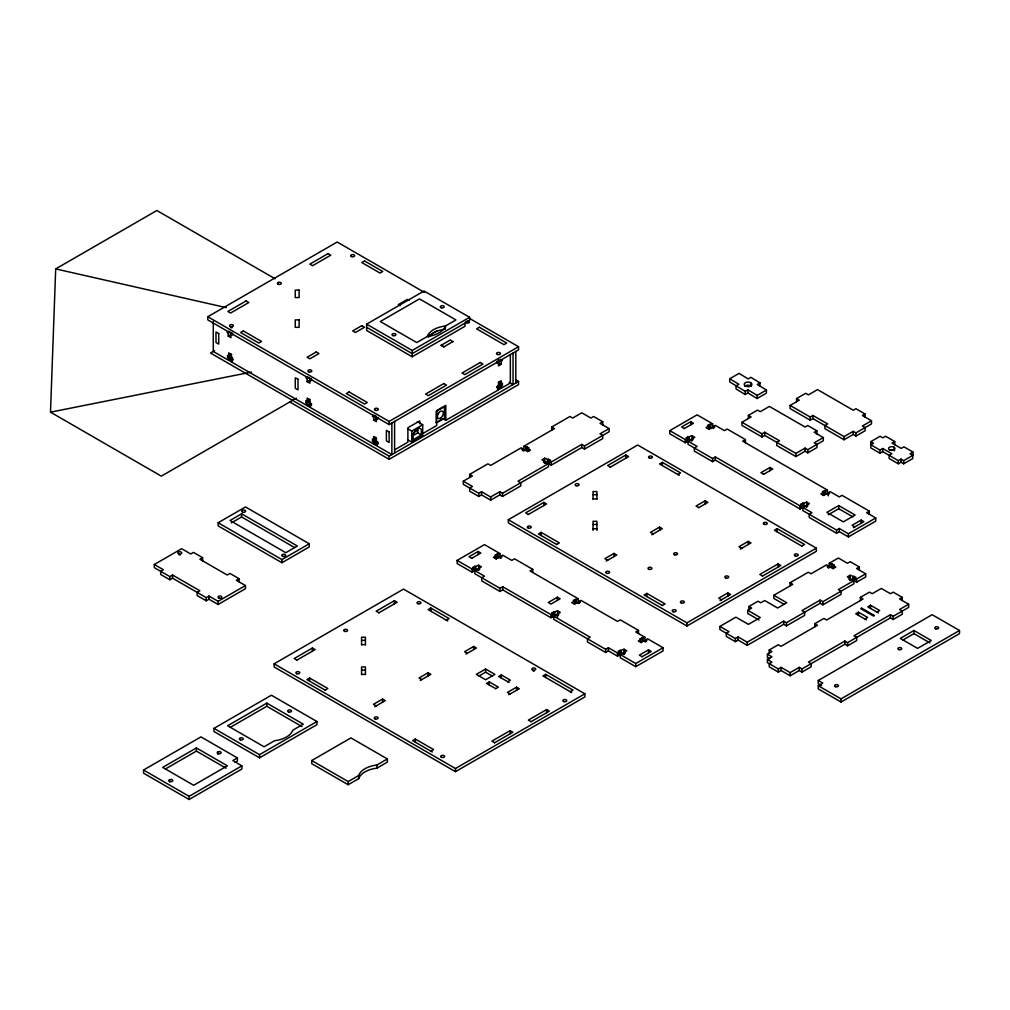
<?xml version="1.0" encoding="UTF-8"?>
<svg xmlns="http://www.w3.org/2000/svg" width="1010" height="1010" viewBox="0 0 1010 1010"><rect width="100%" height="100%" fill="white"/><g stroke="black" fill="none" stroke-linecap="round" stroke-linejoin="round"><path stroke-width="1.5" d="M729.738 378.75L729.662 381.856L745.216 391.388L745.153 394.506L736.038 388.976L736.113 385.858L738.84 384.28L729.738 378.75L739.03 373.384L748.145 378.914L750.872 377.336L760.025 382.904L759.911 385.984M747.88 392.928L747.956 389.809L757.159 395.402L757.083 398.521L747.88 392.928L745.153 394.506M750.72 385.908L750.796 382.79M760.025 382.904L757.298 384.482L766.451 390.037L766.375 393.155L757.083 398.521M296.372 398.18L161.31 476.152L50.5 412.168L55.689 268.912L156.853 210.509L275.061 278.76M469.461 318.377L518.547 346.72L518.547 349.877L389.14 424.591L207.795 319.892L207.795 316.736L337.188 242.021L424.452 292.408M228.853 331.204L227.035 332.265L228.209 332.947L230.04 331.899M230.949 332.416L230.949 337.681L228.209 336.103L232.767 333.477M214.612 350.672L210.522 353.033L389.14 456.154L518.547 381.452L518.547 384.608L389.14 459.31L289.605 401.854M227.566 357.616L230.293 356.038L231.479 356.719L228.752 358.298L227.566 357.616L227.566 355.305L228.752 355.987L231.479 354.409L231.479 358.828L228.752 360.406L213.261 351.455L213.261 321.395M464.953 323.149L464.953 326.306L412.194 356.77L366.63 330.472L366.63 324.147L424.036 291.006L469.599 317.317L469.599 320.473L412.194 353.614L366.63 327.303M307.76 376.768L305.942 377.816L307.116 378.498L308.946 377.45M309.855 377.98L309.855 383.232L307.116 381.654L311.673 379.028M305.942 402.864L308.669 401.286L309.855 401.967L307.116 403.545L305.942 402.864L305.942 400.541L307.116 401.235L309.855 399.657L309.855 404.076L307.116 405.654L231.479 361.984L231.479 359.876L232.666 360.557L232.666 358.247L231.479 357.565M427.23 336.519L416.751 342.567L380.303 321.521L419.478 298.897L455.939 319.943L445.46 325.99A23.407 13.521 0 0 1 427.23 336.519A23.407 13.521 0 0 1 445.46 325.99L445.46 328.099M428.884 335.56L436.976 330.889M372.463 441.269L375.19 439.691L376.376 440.373L373.649 441.951L372.463 441.269L372.463 438.959L373.649 439.64L373.649 436.484L376.376 438.062L376.376 442.481L373.649 444.059L309.855 407.232L309.855 405.124L311.673 404.076M366.63 324.147L412.194 350.457L469.599 317.317M452.972 341.544L443.857 346.91L441.13 345.332L450.245 339.966L452.972 341.645M374.281 415.173L372.463 416.221L373.649 416.915L375.467 415.855M376.376 416.385L376.376 421.65L373.649 420.072L378.207 417.433M207.795 316.736L389.14 421.435L518.547 346.72M218.147 522.738L245.48 506.944L309.275 543.784L309.275 546.94L281.929 562.721L218.147 525.894L218.147 522.738L281.929 559.565L309.275 543.784M498.498 362.716L497.311 363.398L497.311 361.088M499.407 360.09L501.225 361.138L502.412 360.456L500.594 359.409M241.605 513.812L230.04 520.503L285.805 552.697L297.382 546.019L241.605 513.812L241.605 516.968L294.655 547.597M239.067 581.861L239.067 578.705L236.327 580.283L245.443 585.548L245.443 588.704L218.109 604.485L208.994 599.22L206.255 600.798L197.139 595.534L197.139 592.378L199.879 590.799L172.546 575.018L169.806 576.596L154.315 567.658L154.315 564.502L181.648 548.708L190.764 553.972L193.503 552.394L202.619 557.659L202.619 560.815M501.225 361.138L501.225 364.294L498.498 365.873L498.498 359.56M373.649 439.64L376.376 438.062M231.328 522.915L241.605 516.968M391.867 423.013L391.867 454.576L376.376 445.637L376.376 443.529L378.207 442.481M407.737 428.72L411.764 431.043L422.698 424.73L422.698 435.777L411.764 442.09L408.078 439.969M510.34 354.459L510.34 383.03L501.225 388.282L498.498 386.704L498.498 382.285L501.225 380.707L501.225 383.863L502.412 383.181L502.412 385.504L501.225 386.186L498.498 384.608L499.672 383.926L502.412 385.504M419.516 428.152L414.959 430.778L413.128 433.934L413.128 439.729L421.334 434.994L421.334 429.199L418.67 427.672M498.498 385.441L497.311 386.136L497.311 388.446L498.498 387.764L498.498 389.873L445.801 420.286L443.074 418.708L436.282 422.622M202.619 557.659L199.879 559.237L227.212 575.018L229.952 573.44L239.067 578.705M154.315 564.502L163.431 569.754L160.691 571.332L160.691 574.488L169.806 579.753L172.546 578.174L206.255 597.642L208.994 596.064L218.109 601.329L245.443 585.548M394.544 449.879L407.888 442.178L407.888 427.76L419.743 420.917L419.743 423.796M423.657 433.075L436.686 425.551L436.686 410.603L445.801 405.338L445.801 420.286M469.688 477.515L469.688 474.359L487.918 463.842L490.658 465.421L521.185 447.796L523.003 448.844L523.003 450.952M551.712 430.172L551.712 427.015L569.93 416.486L572.67 418.064L581.785 412.8L590.9 418.064L593.627 416.486L602.743 421.751L602.743 424.907M549.427 460.951L551.258 461.999L581.785 444.375L584.512 445.953L609.118 431.75L609.118 428.594L600.003 433.845L602.743 435.424L602.743 438.58L584.512 449.109L581.785 447.531L551.258 465.155L549.427 464.108L549.427 460.951L550.614 460.257L544.693 458.212L541.953 459.79L548.518 463.577L548.518 466.734L502.5 493.309L499.761 491.731L490.658 496.983L481.543 491.731L478.803 493.309L463.312 484.358L463.312 481.202L472.427 475.937L469.688 474.359M527.738 451.584L527.738 448.427L530.477 450.005L527.738 451.584L523.912 449.374L523.912 446.218L554.44 428.594L551.712 427.015M523.003 448.844L521.817 449.526L523.824 450.687L525.011 450.005M523.912 446.218L528.924 447.746L527.738 448.427M528.924 450.902L526.917 449.74L525.743 450.422L525.743 447.266M602.743 421.751L600.003 423.329L609.118 428.594M463.312 481.202L472.427 486.466L469.688 488.045L469.688 491.201L478.803 496.466L481.543 494.887L490.658 500.139L499.761 494.887L502.5 496.466L520.731 485.936L520.731 482.78L517.991 481.202L548.518 463.577M544.693 461.368L543.506 462.05L545.514 463.211L546.7 462.529M508.32 519.733L637.727 445.019L816.332 548.14L816.332 551.296L686.939 626.011L508.32 522.89L508.32 519.733L686.939 622.854L816.332 548.14M528.243 514.544L546.599 503.952L543.86 502.374L525.629 512.891L528.369 514.469M610.255 467.201L628.611 456.596L625.872 455.018L607.654 465.547L610.381 467.125M688.012 441.155L697.127 446.42L694.388 447.998L694.388 451.154L712.618 461.671L715.345 460.093L800.097 509.027L801.927 507.979L801.927 504.823L800.097 505.871L715.345 456.937L712.618 458.515L688.012 444.312L688.012 441.155L694.754 437.267L692.027 435.689L686.093 437.734L687.28 438.416L687.28 441.572L685.272 442.733L669.781 433.795L669.781 430.639L697.127 414.845L712.618 423.796L712.618 426.952M684.237 428.606L693.479 423.266L690.752 421.688L681.636 426.952L684.363 428.53M745.216 391.388L747.956 389.809M274.114 663.81L403.508 589.108L584.866 693.807L584.866 696.963L455.459 771.665L274.114 666.966L274.114 663.81L455.459 768.509L584.866 693.807M474.826 570.612L484.472 576.192L481.732 577.77L481.732 580.927L499.963 591.443L502.702 589.865L550.993 617.754L552.823 616.693L552.823 613.537L550.993 614.598L502.702 586.709L499.963 588.287L474.826 573.768L474.826 570.612L481.391 566.825L478.652 565.246L472.731 567.304L473.917 567.986L473.917 571.142L472.087 572.19L457.139 563.555L457.139 560.399L484.472 544.617L499.963 553.568L499.963 556.725L496.137 558.934L493.398 557.356L496.137 555.778L496.137 558.934M471.582 558.378L480.823 553.038L478.096 551.46L468.981 556.725L471.708 558.303M296.763 660.212L315.12 649.607L312.38 648.029L294.162 658.558L296.889 660.136M378.775 612.855L397.132 602.25L394.405 600.672L376.174 611.202L378.914 612.78M757.159 395.402L766.451 390.037M712.618 423.796L707.606 425.324L708.793 426.005L708.793 429.162L706.053 427.584L708.793 426.005M669.781 430.639L685.272 439.577L687.28 438.416M689.287 437.267L689.287 440.423L688.1 439.741L686.093 440.89L687.28 441.572M708.793 429.162L714.714 427.104L713.527 426.422L713.527 428.53M713.527 426.422L715.345 425.374L724.46 430.639L727.2 429.061L745.418 439.577L745.418 442.733M499.963 553.568L494.951 555.083L496.137 555.778M457.139 560.399L472.087 569.034L473.917 567.986M475.912 566.825L475.912 569.981L474.738 569.299L472.731 570.461L473.917 571.142M494.951 558.24L496.958 557.091L498.145 557.773L498.145 554.616M556.624 544.466L559.351 542.888L541.12 532.358L538.393 533.937L556.75 544.541M677.824 474.485L680.551 472.907L662.333 462.378L659.593 463.969L679.25 475.306M500.872 558.303L500.872 556.194L502.702 555.147L511.805 560.399L514.544 558.82L532.775 569.35L532.775 572.506M748.385 418.544L748.385 415.388L757.538 410.098L760.278 411.676L769.38 406.424L805.109 427.041L807.747 425.513L816.863 430.778L816.863 433.934M816.863 430.778L814.224 432.305L823.339 437.57L823.339 440.726L807.798 449.69L805.058 448.112L795.905 453.402L764.734 435.411L762.007 436.989L741.959 425.412L741.959 422.256L751.112 416.966L748.385 415.388M213.956 728.361L271.374 695.221L316.938 721.519L316.938 724.688L259.519 757.828L213.956 731.518L213.956 728.361L259.519 754.672L316.938 721.519M237.4 757.929L232.855 760.555L241.87 765.87L241.87 769.027L189.11 799.491L143.546 773.18L143.546 770.024L200.952 736.883L237.4 757.929L237.4 761.086L235.128 762.399M325.144 690.12L327.871 688.542L309.653 678.026L306.914 679.604L325.27 690.196M446.344 620.14L449.084 618.562L430.853 608.045L428.114 609.623L447.771 620.973M266.817 703.111L227.629 725.736L264.077 746.781L274.556 740.734A23.407 13.521 0 0 0 292.786 730.205L303.265 724.157L266.817 703.111L266.817 706.268L230.331 727.326M796.549 401.74L796.549 398.584L805.702 393.294L808.442 394.872L817.544 389.608L853.273 410.237L855.912 408.709L865.027 413.974L865.027 417.13M196.394 747.93L162.686 767.398L193.667 785.288L227.376 765.82L196.394 747.93L196.394 751.086L165.375 769.001M865.027 413.974L862.389 415.489L871.491 420.753L871.491 423.91L855.962 432.886L853.223 431.308L844.07 436.598L812.899 418.594L810.172 420.173L790.123 408.595L790.123 405.439L799.276 400.162L796.549 398.584M745.418 439.577L742.691 441.155L827.442 490.09L827.442 493.246L823.617 495.455L820.878 493.877L823.617 492.299L823.617 495.455M741.959 422.256L762.007 433.833L764.734 432.255L779.505 440.777L776.766 442.355L776.766 445.511L795.905 456.558L805.058 451.268L807.798 452.846L816.951 447.556L816.951 444.4L814.224 442.822L823.339 437.57M532.775 569.35L530.035 570.928L578.339 598.804L578.339 601.973L574.513 604.182L571.774 602.604L574.513 601.026L574.513 604.182M790.123 405.439L810.172 417.016L812.899 415.438L827.67 423.96L824.93 425.538L824.93 428.695L844.07 439.754L853.223 434.464L855.962 436.042L865.115 430.752L865.115 427.596L862.389 426.018L871.491 420.753M143.546 770.024L189.11 796.334L241.87 765.87M606.215 561.068L616.769 554.982L614.029 553.404L604.914 558.669L607.654 560.247M651.778 534.77L662.333 528.672L659.593 527.094L650.478 532.358L653.217 533.937M698.655 507.702L707.896 502.374L705.157 500.796L696.042 506.048L698.781 507.626M763.522 474.372L772.764 469.044L770.024 467.466L760.921 472.718L763.648 474.296M557.381 597.226L548.266 602.49L550.993 604.068L560.108 598.804L557.381 597.226L557.381 600.394M374.748 706.735L385.29 700.637L382.55 699.059L373.435 704.323L376.174 705.902M420.312 680.424L430.853 674.339L428.114 672.761L419.011 678.026L421.738 679.604M465.875 654.114L476.417 648.029L473.677 646.45L464.575 651.715L467.302 653.293M553.732 616.176L590.181 637.222L587.454 638.8L587.454 641.956L605.672 652.473L608.411 650.894L617.527 656.159L619.345 655.111L619.345 651.955L617.527 653.003L608.411 647.738L605.672 649.316L553.732 619.332L553.732 616.176L560.298 612.388L557.558 610.81L551.637 612.855L552.823 613.537M578.339 598.804L573.327 600.331L574.513 601.026M554.818 612.388L554.818 615.544L553.644 614.863L551.637 616.012L552.823 616.693M579.248 603.551L579.248 601.442L581.066 600.394L617.527 621.428L620.254 619.85L638.484 630.379L638.484 633.535M311.736 760.53L350.924 737.906L387.373 758.952L387.373 762.108L376.894 768.156A23.407 13.521 0 0 0 358.664 778.672L348.185 784.732L311.736 763.686L311.736 760.53L348.185 781.576L358.664 775.516A23.407 13.521 0 0 1 376.894 764.999L387.373 758.952M870.822 441.623L873.562 443.201L870.822 444.779L879.988 450.069L882.715 448.49L891.868 453.768L889.141 455.358L889.141 458.515L898.256 463.767L900.945 462.214L903.672 463.792L912.788 458.54L912.788 455.384L903.672 460.636L900.945 459.058L898.256 460.61L882.715 451.647L879.988 453.225L870.822 447.935L870.822 441.623L880.114 436.257L882.854 437.835L885.581 436.257L894.746 441.547L894.746 444.703M485.621 669.024L476.329 674.39L485.621 679.755L494.913 674.39L485.621 669.024L485.621 672.18L492.261 676.018M478.98 676.018L485.621 672.18M894.746 441.547L892.007 443.125L901.172 448.402L903.899 446.824L913.015 452.089L913.015 455.245M495.645 688.694L498.384 687.116L489.269 681.864L486.53 683.442L495.771 688.668M507.676 681.75L510.403 680.172L501.301 674.92L498.561 676.498L509.103 682.482M804.844 506.288L809.401 503.662L806.662 502.084L800.741 504.129L801.927 504.823M827.442 490.09L822.43 491.617L823.617 492.299M662.333 605.495L665.06 603.917L646.842 593.388L644.102 594.966L662.459 605.571M822.43 494.774L824.438 493.612L825.612 494.294L825.612 491.138M802.836 507.449L811.952 512.714L809.212 514.292L809.212 517.448L836.558 533.23L839.285 531.651L848.4 536.916L875.733 521.122L875.733 517.966L848.4 533.76L839.285 528.495L836.558 530.073L802.836 510.606L802.836 507.449L807.848 505.922L806.662 505.24M828.351 495.872L828.351 492.716L830.169 491.668L839.285 496.92L842.024 495.342L869.357 511.136L869.357 514.292M740.292 549.112L750.998 542.938L748.258 541.36L738.966 546.726L741.706 548.304M801.751 546.044L804.49 544.466L777.157 528.672L774.417 530.25L801.889 546.12M430.853 751.15L433.58 749.572L415.363 739.055L412.623 740.633L432.28 751.983M913.015 452.089L910.061 453.806L912.788 455.384M508.75 694.703L519.291 688.732L516.565 687.153L507.449 692.406L510.176 693.984M570.284 691.698L573.011 690.12L545.678 674.339L542.938 675.917L571.71 692.532M838.742 505.555L826.887 512.398L843.299 521.867L855.142 515.024L838.742 505.555L838.742 508.712L852.617 516.729M828.213 514.797L838.742 508.712M638.484 630.379L635.745 631.957L644.86 637.222L644.86 640.378L641.034 642.587L638.295 641.009L641.034 639.431L641.034 642.587M645.769 641.956L645.769 639.848L647.599 638.8L663.09 647.738L663.09 650.894L635.745 666.676L620.254 657.737L620.254 654.581L626.819 650.793L624.079 649.215L618.158 651.261L619.345 651.955M644.86 637.222L639.848 638.749L641.034 639.431M621.352 650.793L621.352 653.95L620.165 653.268L618.158 654.417L619.345 655.111M869.357 511.136L866.63 512.714L875.733 517.966M720.029 600.596L730.571 594.499L727.831 592.92L718.716 598.185L721.456 599.763M762.436 576.104L780.793 565.512L778.066 563.933L759.836 574.45L762.575 576.028M853.349 527.738L863.891 521.652L861.151 520.074L852.049 525.339L854.776 526.917M641.994 656.765L651.235 651.425L648.508 649.847L639.393 655.111L642.12 656.689M494.509 742.804L512.865 732.212L510.138 730.634L491.908 741.151L494.647 742.729M530.97 721.759L549.326 711.166L546.587 709.588L528.356 720.105L531.096 721.683M620.254 654.581L635.745 663.519L663.09 647.738M748.953 609.636L748.953 606.48L758.068 601.215L760.808 602.793L764.721 600.533L777.662 608.007L786.777 602.743L773.837 595.269L773.837 598.425L784.189 604.409M790.072 585.901L790.072 582.745L808.29 572.216L811.03 573.794L826.521 564.855L828.339 565.903L828.339 568.011M719.903 626.415L729.018 631.667L726.278 633.245L726.278 636.401L735.394 641.666L738.133 640.087L747.236 645.352L783.697 624.306L786.424 625.884L804.654 615.368L804.654 612.199L801.915 610.621L820.145 600.104L822.872 601.682L853.867 583.793L853.867 580.636L838.363 589.587L841.103 591.166L841.103 594.322L822.872 604.838L820.145 603.26L786.424 622.728L783.697 621.15L747.236 642.196L738.133 636.931L735.394 638.509L719.903 629.571L719.903 626.415L735.924 617.16L748.41 624.369L760.252 617.527L747.766 610.318L747.766 613.474L759.002 619.963M747.766 610.318L751.692 608.058L748.953 606.48M773.837 595.269L792.799 584.323L790.072 582.745M833.086 568.643L833.086 565.486L835.813 567.065L833.086 568.643L829.26 566.433L829.26 563.277L838.363 558.012L847.478 563.277L850.218 561.699L859.333 566.963L859.333 570.12M828.339 565.903L827.165 566.585L829.159 567.746L830.346 567.065M829.26 563.277L834.273 564.805L833.086 565.486M859.333 566.963L856.594 568.542L865.709 573.794L865.709 576.95L856.594 582.215L854.776 581.167L854.776 578.01L855.962 577.329L850.029 575.271L847.302 576.849L853.867 580.636M850.029 578.427L848.855 579.109L850.849 580.27L852.036 579.588M854.776 578.01L856.594 579.058L865.709 573.794M769.216 653.154L769.216 649.998L778.331 644.733L781.071 646.312L817.519 625.266L814.78 623.688L814.78 626.844M814.78 623.688L823.895 618.436L826.635 620.014L863.083 598.968L860.343 597.39L860.343 600.546M860.343 597.39L869.458 592.125L872.198 593.703L881.313 588.439L890.416 593.703L893.156 592.125L902.271 597.39L902.271 600.546M769.67 658.684L767.398 657.358L767.398 654.202L771.956 651.576L769.216 649.998M902.271 597.39L899.531 598.968L908.646 604.22L908.646 607.376L893.156 616.327L890.416 614.749L853.968 635.795L856.707 637.373L856.707 640.529L847.592 645.794L844.852 644.216L802.028 668.936L799.289 667.357L790.173 672.622L781.071 667.357L778.331 668.936L767.398 662.623L767.398 659.467L771.956 656.841L767.398 654.202M864.901 619.067L867.64 617.476L858.475 612.199L855.748 613.777L866.327 619.887M876.933 612.111L879.672 610.532L870.506 605.255L867.779 606.833L878.359 612.944M767.398 659.467L771.956 662.093L769.216 663.671L769.216 666.84L778.331 672.092L781.071 670.514L790.173 675.778L799.289 670.514L802.028 672.092L811.144 666.84L811.144 663.671L808.404 662.093L844.852 641.047L847.592 642.638L890.416 617.905L893.156 619.483L902.271 614.219L902.271 611.063L899.531 609.484L908.646 604.22M818.251 680.475L932.167 614.699L959.5 630.492L959.5 633.649L841.027 702.038L818.251 688.883L818.251 685.727L822.809 683.101L818.251 680.475L818.251 683.631L821.673 685.601M913.936 630.492L900.264 638.383L917.585 648.382L931.245 640.479L913.936 630.492L913.936 633.649L929.92 642.878M902.751 640.1L913.936 633.649M818.251 685.727L841.027 698.882L959.5 630.492M50.5 412.168L251.515 372.071M593.047 494.698L596.91 494.698M593.047 498.978L596.91 498.978M593.047 524.455L596.91 524.455M593.047 528.748L596.91 528.748M361.567 640.353L365.431 640.353M361.567 644.645L365.431 644.645M361.567 670.122L365.431 670.122M361.567 674.402L365.431 674.402M55.689 268.912L226.253 307.633M828.351 492.716L829.538 493.398L827.531 494.559L826.344 493.877M692.027 438.845L693.201 439.527L691.017 440.789L689.83 440.108M800.741 507.285L801.927 507.979M409.189 300.425L407.358 299.377L398.256 304.629L400.074 305.689M496.667 361.668L501.225 364.294M515.82 379.874L518.547 381.452M509.166 382.348L513.067 384.608L513.067 353.033M441.13 345.218L443.857 346.796M498.498 382.285L501.225 383.863M496.667 386.704L498.498 387.764M417.332 421.637L422.698 424.73M417.345 432.684L421.334 434.994M230.949 334.525L232.136 335.206L232.136 332.896M309.855 380.076L311.042 380.77L311.042 378.447M376.376 418.493L377.563 419.175M231.479 354.409L228.752 352.831L228.752 355.987M309.855 399.657L307.116 398.079L307.116 401.235M309.855 402.813L311.042 403.495L311.042 405.805L309.855 405.124M376.376 441.219L377.563 441.9L377.563 444.211L376.376 443.529M500.872 556.194L502.058 556.876L500.051 558.038L498.864 557.356M579.248 601.442L580.434 602.124L578.427 603.286L577.24 602.604M645.769 639.848L646.956 640.529L644.948 641.691L643.761 641.009M478.652 568.403L479.838 569.084L477.831 570.246L476.644 569.564M557.558 613.966L558.745 614.648L556.737 615.81L555.551 615.115M624.079 652.372L625.266 653.053L623.258 654.215L622.072 653.533M266.817 706.268L301.914 726.531M196.394 751.086L226.038 768.193M903.672 460.636L903.672 463.792M900.945 459.058L900.945 462.214M898.256 460.61L898.256 463.767M894.065 447.203L894.065 450.359M893.156 616.327L893.156 619.483M890.416 614.749L890.416 617.905M882.715 448.49L882.715 451.647M879.988 450.069L879.988 453.225M870.506 605.255L870.506 608.411M861.151 520.074L861.151 523.231M858.475 612.199L858.475 615.355M856.594 579.058L856.594 582.215M855.962 432.886L855.962 436.042M853.955 576.167L853.955 579.323L852.768 580.005L852.768 576.849M853.223 431.308L853.223 434.464M850.029 575.271L850.029 580.535M848.4 533.76L848.4 536.916M847.592 642.638L847.592 645.794M844.852 641.047L844.852 644.216M844.07 436.598L844.07 439.754M841.027 698.882L841.027 702.038M839.285 528.495L839.285 531.651M836.558 530.073L836.558 533.23M832.265 563.643L832.265 566.799L831.078 567.481L831.078 564.325M824.438 490.456L824.438 493.612M822.872 601.682L822.872 604.838M820.145 600.104L820.145 603.26M812.899 415.438L812.899 418.594M810.172 417.016L810.172 420.173M807.798 449.69L807.798 452.846M806.662 502.084L806.662 507.348M805.058 448.112L805.058 451.268M803.922 503.662L803.922 506.818L802.748 506.136L802.748 502.98M802.028 668.936L802.028 672.092M800.097 505.871L800.097 509.027M799.289 667.357L799.289 670.514M795.905 453.402L795.905 456.558M790.173 672.622L790.173 675.778M786.424 622.728L786.424 625.884M783.697 621.15L783.697 624.306M781.071 667.357L781.071 670.514M778.331 668.936L778.331 672.092M778.066 563.933L778.066 567.09M777.157 528.672L777.157 531.828M770.024 467.466L770.024 470.622M764.734 432.255L764.734 435.411M762.007 433.833L762.007 436.989M748.258 541.36L748.258 544.516M747.236 642.196L747.236 645.352M738.133 636.931L738.133 640.087M735.394 638.509L735.394 641.666M727.831 592.92L727.831 596.089M715.345 456.937L715.345 460.093M712.618 458.515L712.618 461.671M710.8 424.844L710.8 428L709.613 427.318L709.613 424.162M705.157 500.796L705.157 503.952M692.027 435.689L692.027 440.941M690.752 421.688L690.752 424.844M688.1 436.572L688.1 439.741M686.939 622.854L686.939 626.011M685.272 439.577L685.272 442.733M662.333 462.378L662.333 465.547M659.593 527.094L659.593 530.25M648.508 649.847L648.508 653.003M646.842 593.388L646.842 596.544M643.042 638.269L643.042 641.426L641.855 640.744L641.855 637.588M635.745 663.519L635.745 666.676M625.872 455.018L625.872 458.174M624.079 649.215L624.079 654.48M620.165 650.112L620.165 653.268M617.527 653.003L617.527 656.159M614.029 553.404L614.029 556.56M608.411 647.738L608.411 650.894M605.672 649.316L605.672 652.473M596.91 499.167L596.91 491.542L593.047 491.542L593.047 499.167M596.91 530.414L596.91 521.299L593.047 521.299L593.047 530.414M584.512 445.953L584.512 449.109M581.785 444.375L581.785 447.531M576.508 599.864L576.508 603.02L575.334 602.339L575.334 599.183M557.558 610.81L557.558 617.123M553.644 611.707L553.644 614.863M551.258 461.999L551.258 465.155M550.993 614.598L550.993 617.754M548.607 459.108L548.607 462.264L547.42 462.946L547.42 459.79M546.587 709.588L546.587 712.744M545.678 674.339L545.678 677.495M544.693 458.212L544.693 463.476M543.86 502.374L543.86 505.53M541.12 532.358L541.12 535.515M526.917 446.584L526.917 449.74M516.565 687.153L516.565 690.196M515.807 351.455L515.807 383.03M510.138 730.634L510.138 733.79M502.702 586.709L502.702 589.865M502.5 493.309L502.5 496.466M501.225 386.186L501.225 388.282M501.301 674.92L501.301 677.962M499.963 588.287L499.963 591.443M499.761 491.731L499.761 494.887M496.958 553.934L496.958 557.091M490.658 496.983L490.658 500.139M489.269 681.864L489.269 684.906M481.543 491.731L481.543 494.887M478.803 493.309L478.803 496.466M478.652 565.246L478.652 570.511M478.096 551.46L478.096 554.616M474.738 566.143L474.738 569.299M473.677 646.45L473.677 649.607M472.087 569.034L472.087 572.19M455.459 768.509L455.459 771.665M430.853 608.045L430.853 611.202M428.114 672.761L428.114 675.917M415.363 739.055L415.363 742.211M412.194 350.457L412.194 356.77M411.764 431.043L411.764 442.09M394.607 421.435L394.607 452.998M394.405 600.672L394.405 603.841M389.14 421.435L389.14 424.591M389.14 456.154L389.14 459.31M382.55 699.059L382.55 702.228M376.894 764.999L376.894 768.156M375.19 437.38L375.19 439.691M373.649 416.915L373.649 420.072M373.649 441.951L373.649 444.059M365.431 644.822L365.431 637.196L361.567 637.196L361.567 644.822M365.431 674.592L365.431 666.966L361.567 666.966L361.567 674.592M358.664 775.516L358.664 778.672M348.185 781.576L348.185 784.732M312.38 648.029L312.38 651.185M309.653 678.026L309.653 681.182M308.669 398.963L308.669 401.286M307.116 378.498L307.116 381.654M307.116 403.545L307.116 405.654M281.929 559.565L281.929 562.721M259.519 754.672L259.519 757.828M230.293 353.727L230.293 356.038M228.752 358.298L228.752 360.406M228.209 332.947L228.209 336.103M218.109 601.329L218.109 604.485M217.819 751.882L217.819 753.978M208.994 596.064L208.994 599.22M206.255 597.642L206.255 600.798M189.11 796.334L189.11 799.491M172.546 575.018L172.546 578.174M169.806 576.596L169.806 579.753M169.516 779.758L169.516 781.866M744.635 386.287A3.863 2.285 1.3 0 1 751.339 386.388M889.507 450.359A3.219 1.856 0 0 1 894.57 450.738M179.325 554.995A1.932 1.111 0 0 1 180.335 554.995M533.331 671.158A1.932 1.111 0 0 1 534.328 671.158M428.568 337.163A23.407 13.521 0 0 1 445.46 329.146M230.987 327.758A1.932 1.111 0 0 1 231.984 327.758M467.011 320.915A1.932 1.111 0 0 1 469.435 321.9A1.932 1.111 0 0 1 467.34 323.112A1.932 1.111 0 0 1 465.635 321.71M231.984 361.479A1.932 1.111 0 0 1 229.611 360.115A1.932 1.111 0 0 1 232.855 359.61M497.526 387.322A1.932 1.111 0 0 1 500.404 388.143A1.932 1.111 0 0 1 497.993 389.368M377.349 445.019A1.932 1.111 0 0 1 374.622 444.526A1.932 1.111 0 0 1 375.72 443.011A1.932 1.111 0 0 1 378.245 443.769M310.36 406.727A1.932 1.111 0 0 1 308.037 406.033A1.932 1.111 0 0 1 309.035 404.644A1.932 1.111 0 0 1 311.534 405.098M438.517 412.711A1.288 0.745 -60 0 1 436.812 414.214M246.061 300.955L227.843 311.471L230.57 313.05L248.801 302.533L246.061 300.955M328.086 253.598L309.855 264.115L312.582 265.693L330.813 255.177L328.086 253.598M243.334 330.939L240.595 332.517L258.825 343.047L261.552 341.456L243.334 330.939M364.534 260.959L361.795 262.537L380.025 273.066L382.752 271.488L364.534 260.959M316.231 351.985L307.116 357.25L309.855 358.828L318.971 353.563L316.231 351.985M361.795 325.674L352.679 330.939L355.419 332.517L364.534 327.253L361.795 325.674M349.043 391.968L346.304 393.547L364.534 404.076L367.261 402.498L349.043 391.968M479.359 327.253L476.619 328.831L503.965 344.625L506.692 343.047L479.359 327.253M443.819 383.548L425.589 394.077L428.328 395.655L446.546 385.126L443.819 383.548M480.268 362.502L462.037 373.031L464.777 374.609L482.995 364.08L480.268 362.502M444.438 406.664L436.232 411.398L436.232 422.975L444.438 418.228L444.438 406.664M417.786 430.31L414.138 432.419L414.138 435.045L417.786 432.937L417.786 430.31M861.719 608.172L860.81 608.702L873.562 616.062L874.471 615.532L861.719 608.172M299.111 290.123L295.248 290.123L295.248 297.559L299.111 297.559L299.111 290.123M299.111 319.88L295.248 319.88L295.248 327.328L299.111 327.328L299.111 319.88M218.728 333.565L215.989 331.987L215.989 342.516L218.728 344.094L218.728 333.565M298.013 379.343L295.273 377.765L295.273 388.282L298.013 389.873L298.013 379.343M389.14 431.952L386.401 430.374L386.401 440.903L389.14 442.481L389.14 431.952M745.329 385.946A3.863 2.285 1.3 0 0 751.793 385.025A3.863 2.285 1.3 0 0 747.059 382.146A3.863 2.285 1.3 0 0 745.329 385.946M890.176 450.119A3.219 1.856 0 0 0 894.999 448.516A3.219 1.856 0 0 0 890.176 446.9A3.219 1.856 0 0 0 890.176 450.119M935.752 628.826A1.932 1.111 0 0 0 938.656 627.854A1.932 1.111 0 0 0 935.752 626.894A1.932 1.111 0 0 0 935.752 628.826M898.85 649.607A1.932 1.111 0 0 0 901.741 648.635A1.932 1.111 0 0 0 898.85 647.675A1.932 1.111 0 0 0 898.85 649.607M835.51 686.699A1.932 1.111 0 0 0 838.414 685.727A1.932 1.111 0 0 0 835.51 684.767A1.932 1.111 0 0 0 835.51 686.699M282.787 556.321A1.932 1.111 0 0 0 285.691 555.348A1.932 1.111 0 0 0 282.787 554.389A1.932 1.111 0 0 0 282.787 556.321M242.286 511.944A1.932 1.111 0 0 0 245.531 511.451A1.932 1.111 0 0 0 243.157 510.075A1.932 1.111 0 0 0 242.286 511.944M178.467 553.707A1.932 1.111 0 0 0 181.699 553.215A1.932 1.111 0 0 0 179.325 551.839A1.932 1.111 0 0 0 178.467 553.707M218.955 598.084A1.932 1.111 0 0 0 221.859 597.112A1.932 1.111 0 0 0 218.955 596.152A1.932 1.111 0 0 0 218.955 598.084M218.21 753.637A1.932 1.111 0 0 0 221.114 752.665A1.932 1.111 0 0 0 218.21 751.705A1.932 1.111 0 0 0 218.21 753.637M169.92 781.513A1.932 1.111 0 0 0 172.811 780.553A1.932 1.111 0 0 0 169.92 779.581A1.932 1.111 0 0 0 169.92 781.513M288.633 711.974A1.932 1.111 0 0 0 291.524 711.002A1.932 1.111 0 0 0 288.633 710.03A1.932 1.111 0 0 0 288.633 711.974M240.329 739.85A1.932 1.111 0 0 0 243.233 738.891A1.932 1.111 0 0 0 240.329 737.919A1.932 1.111 0 0 0 240.329 739.85M344.675 631.376A1.932 1.111 0 0 0 347.579 630.404A1.932 1.111 0 0 0 344.675 629.432A1.932 1.111 0 0 0 344.675 631.376M417.635 603.576A1.932 1.111 0 0 0 420.867 603.071A1.932 1.111 0 0 0 418.506 601.707A1.932 1.111 0 0 0 417.635 603.576M532.459 669.87A1.932 1.111 0 0 0 535.691 669.365A1.932 1.111 0 0 0 533.331 668.001A1.932 1.111 0 0 0 532.459 669.87M563.845 701.609A1.932 1.111 0 0 0 566.749 700.637A1.932 1.111 0 0 0 563.845 699.678A1.932 1.111 0 0 0 563.845 701.609M441.332 757.197A1.932 1.111 0 0 0 444.564 756.705A1.932 1.111 0 0 0 442.203 755.341A1.932 1.111 0 0 0 441.332 757.197M375.202 718.968A1.932 1.111 0 0 0 378.106 718.009A1.932 1.111 0 0 0 375.202 717.037A1.932 1.111 0 0 0 375.202 718.968M296.839 673.721A1.932 1.111 0 0 0 299.743 672.761A1.932 1.111 0 0 0 296.839 671.789A1.932 1.111 0 0 0 296.839 673.721M725.773 578.01A1.944 1.124 0 0 0 728.69 577.038A1.944 1.124 0 0 0 725.773 576.066A1.944 1.124 0 0 0 725.773 578.01M674.642 554.806A1.944 1.124 0 0 0 677.558 553.833A1.944 1.124 0 0 0 674.642 552.861A1.944 1.124 0 0 0 674.642 554.806M648.963 569.312A1.944 1.124 0 0 0 651.892 568.34A1.944 1.124 0 0 0 648.988 567.367A1.944 1.124 0 0 0 648.963 569.312M681.384 602.995A1.944 1.124 0 0 0 684.313 602.023A1.944 1.124 0 0 0 681.384 601.051A1.944 1.124 0 0 0 681.384 602.995M528.318 528.066A1.932 1.111 0 0 0 531.209 527.094A1.932 1.111 0 0 0 528.318 526.134A1.932 1.111 0 0 0 528.318 528.066M576.154 485.709A1.932 1.111 0 0 0 579.058 484.749A1.932 1.111 0 0 0 576.154 483.777A1.932 1.111 0 0 0 576.154 485.709M649.518 458.085A1.932 1.111 0 0 0 652.409 457.126A1.932 1.111 0 0 0 649.518 456.154A1.932 1.111 0 0 0 649.518 458.085M763.939 524.203A1.932 1.111 0 0 0 767.171 523.71A1.932 1.111 0 0 0 764.81 522.334A1.932 1.111 0 0 0 763.939 524.203M795.325 555.955A1.932 1.111 0 0 0 798.216 554.982A1.932 1.111 0 0 0 795.325 554.023A1.932 1.111 0 0 0 795.325 555.955M673.203 611.719A1.932 1.111 0 0 0 676.107 610.747A1.932 1.111 0 0 0 673.203 609.788A1.932 1.111 0 0 0 673.203 611.719M606.682 573.314A1.932 1.111 0 0 0 609.585 572.342A1.932 1.111 0 0 0 606.682 571.382A1.932 1.111 0 0 0 606.682 573.314M441.294 307.76A1.932 1.111 0 0 0 444.198 306.787A1.932 1.111 0 0 0 441.294 305.828A1.932 1.111 0 0 0 441.294 307.76M393.004 335.636A1.932 1.111 0 0 0 395.895 334.676A1.932 1.111 0 0 0 393.004 333.704A1.932 1.111 0 0 0 393.004 335.636M277.965 284.113A1.932 1.111 0 0 0 281.197 283.608A1.932 1.111 0 0 0 278.823 282.245A1.932 1.111 0 0 0 277.965 284.113M351.316 256.489A1.932 1.111 0 0 0 354.548 255.997A1.932 1.111 0 0 0 352.187 254.621A1.932 1.111 0 0 0 351.316 256.489M497.526 354.535A1.932 1.111 0 0 0 500.43 353.563A1.932 1.111 0 0 0 497.526 352.591A1.932 1.111 0 0 0 497.526 354.535M375.417 410.3A1.932 1.111 0 0 0 378.308 409.328A1.932 1.111 0 0 0 375.417 408.368A1.932 1.111 0 0 0 375.417 410.3M308.883 371.895A1.932 1.111 0 0 0 311.787 370.923A1.932 1.111 0 0 0 308.883 369.963A1.932 1.111 0 0 0 308.883 371.895M230.52 326.647A1.932 1.111 0 0 0 233.411 325.674A1.932 1.111 0 0 0 230.52 324.715A1.932 1.111 0 0 0 230.52 326.647M441.105 417.673A4.191 2.424 -60 0 0 442.43 411.184A4.191 2.424 -60 0 0 437.481 415.577A4.191 2.424 -60 0 0 441.105 417.673"/></g></svg>
